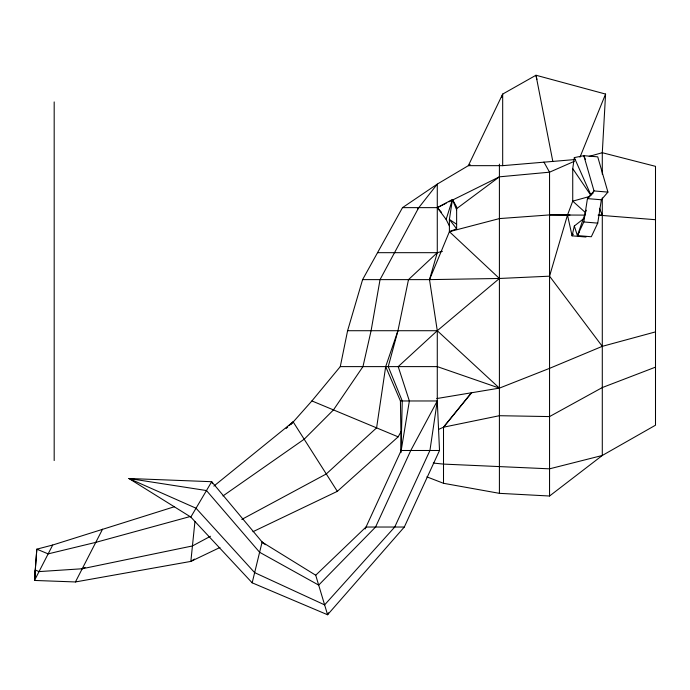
<?xml version="1.0" encoding="UTF-8"?>
<svg xmlns="http://www.w3.org/2000/svg" width="690" height="690" viewBox="0 0 690 690"><rect width="100%" height="100%" fill="white"/><g stroke="black" fill="none" stroke-linecap="round" stroke-linejoin="round"><path stroke-width="1.03" d="M574.942 159.554L502.682 165.66L468.338 165.66L502.682 94.073L535.983 75.245L605.57 94.073L602.292 152.714L602.292 174.242M219.955 547.489L190.854 561.41L75.434 581.955L34.5 580.445L36.82 549.162L52.699 545.022L174.561 506.676M52.699 545.022L34.5 580.445L35.25 570.009L39.054 571.596L82.222 568.758L192.441 545.954L210.476 536.259M34.5 580.445L36.82 549.162L48.153 553.88L95.781 542.366L190.405 516.474M401.002 452.623L402.253 400.968L388.246 366.614L397.949 330.717L408.489 279.623L437.279 252.678L442.428 251.324M194.951 521.45L190.854 561.41L194.468 559.073M567.87 214.038L572.735 201.152L572.735 168.636L574.322 157.605L583.818 155.681L597.738 156.846L607.925 192.105L601.361 199.772L597.738 223.129L591.313 236.748L577.392 235.583L574.322 226.018L584.145 218.325M397.949 330.717L385.684 366.614L376.593 427.86L326.284 473.961L241.802 519.406M470.166 164.582L437.279 184.101L437.279 252.678L429.508 279.623L437.279 330.717L437.279 400.968L429.93 450.492L394.732 527.031L324.619 604.871L254.653 572.631L196.038 508.22L128.901 478.498L211.692 481.706L263.528 543.694M586.31 210.209L577.392 235.583L583.818 221.964L587.44 198.608L594.012 190.932L607.925 192.105M291.102 424.341L311.906 400.933L340.282 366.614L347.596 330.717L362.595 279.623L402.503 207.638L437.279 184.101L417.502 209.286M574.322 226.018L572.07 235.842L585.991 237.015M328.449 612.78L327.586 614.755L252.169 582.817L262.096 542.09L315.718 575.218L327.586 614.755L404.305 527.031L439.513 450.492L437.279 400.968L400.424 400.968L385.684 366.614M655.5 331.89L602.292 346.337L549.551 276.181L567.499 215.03L585.129 215.108M501.751 97.143L502.682 94.073L502.682 165.66M449.354 225.949L446.12 219.394L452.442 199.505L456.633 206.922L456.633 228.821L449.397 231.676L429.508 279.623L362.595 279.623M579.962 157.216L605.57 94.073M365.122 529.006L401.183 450.492L409.368 400.968L398.199 366.614L437.279 330.717L499.405 278.475L549.551 276.181M75.434 581.955L102.56 529.17M577.392 235.583L579.367 231.866M418.727 207.638L380.043 279.623L371.091 330.717L362.957 366.614L333.468 409.912L304.178 439.22L222.974 495.938M437.279 400.968L410.766 450.492L375.567 527.031L318.685 585.103L259.613 552.276L206.474 490.547L128.901 478.498L190.82 517.06L252.169 582.817M252.937 531.705L337.341 491.34L398.147 436.839L401.244 431.293M190.82 517.06L211.692 481.706L212.486 483.69M573.364 234.186L572.07 235.842L567.499 215.03L549.551 214.918L499.405 218.592L449.397 231.676L449.397 219.394L452.442 199.505L437.279 207.638L402.503 207.638M438.616 429.387L443.506 427.196L471.374 392.791M589.217 156.38L602.292 152.714L655.5 166.342L655.5 425.204L602.292 455.478L549.551 496.015L499.405 493.341L443.506 483.293L443.506 427.196L471.667 392.739M593.322 192.829L587.44 198.608L601.361 199.772M286.16 428.499L287.739 426.998M289.257 425.54L293.129 421.84L337.341 491.34M315.718 575.218L365.985 527.031L404.305 527.031M213.883 486.079L293.129 421.84M456.711 208.613L499.405 176.83L549.551 172.19L574.227 161.357M446.12 219.394L437.279 207.638L446.12 203.248M448.974 201.834L499.405 176.83M82.222 568.758L85.129 567.378M602.292 346.337L549.551 368.356L499.405 388.125L436.761 398.553M655.5 367.14L602.292 387.564L549.551 416.579L499.405 415.708L443.506 427.196M589.243 196.572L572.735 201.152L585.137 212.322M429.508 279.623L499.405 278.475L449.397 231.676M377.534 252.678L437.279 252.678M347.596 330.717L437.279 330.717L499.405 388.125L437.279 366.614L340.282 366.614M439.513 450.492L401.183 450.492L400.424 400.968M598.075 215.133L655.5 219.713M549.551 214.918L570 215.004M599.058 215.133L602.292 215.142L599.446 208.276M583.818 221.964L597.738 223.129M433.26 463.059L443.506 464.094L549.551 468.829L602.292 455.478L602.292 197.927M426.877 476.868L443.506 483.293M311.906 400.933L398.147 436.839M456.633 224.267L449.397 219.394L456.633 228.821M262.096 542.09L265.521 544.703M437.279 207.638L441.574 212.382M572.735 168.636L590.709 195.115M543.936 162.098L549.551 172.19L549.551 496.015M574.322 157.605L590.873 195.011M585.456 159.537L583.818 155.681L594.012 190.932M456.633 209.829L452.442 199.505L452.442 201.558M536.898 79.428L535.983 75.245L552.828 161.46M499.405 164.142L499.405 493.341M54.182 101.93L54.182 460.558"/></g></svg>
